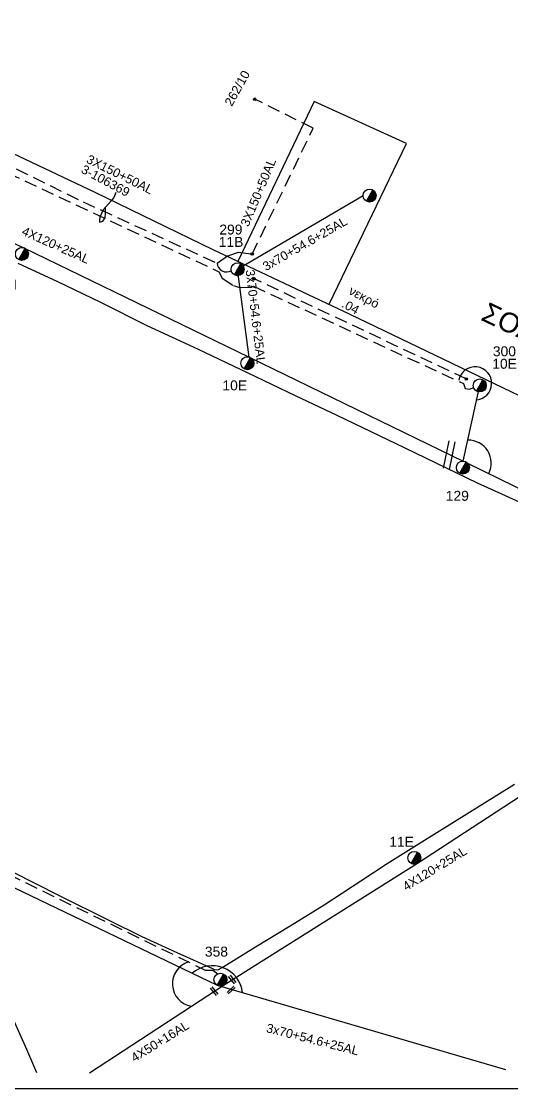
# Model space of a CAD drawing. Header units: millimetres. Extents: x 974 to 2037, y 106 to 580.
# Drawn here: x 1380 to 1429.5, y 120.3 to 228 of the extents above; entities that cross this region are included whole.
import ezdxf

# ---------------------------------------------------------------- set-up
doc = ezdxf.new("R2010")
doc.units = ezdxf.units.MM
doc.linetypes.add('DASHED', pattern=[19.05, 12.7, -6.35])
for name, color, linetype in [('Γέφυρες Εναέριου Δικτύου', 7, 'Continuous'), ('Γυμνά εναέρια ΧΤ και ΦΟΠ (3Φ)   4x50+16AL', 7, 'Continuous'), ('Επιγραφές - Σχήματα', 7, 'Continuous'), ('Καλώδια ΧΤ   3x150+50AL', 7, 'DASHED'), ('Καλώδια ΧΤ   3x150AL+50XLPE', 7, 'DASHED'), ('Μηχανική τομή', 7, 'Continuous'), ('Στύλος ΦΜ', 7, 'Continuous'), ('Στύλος ΦΜ @ 1', 7, 'Continuous'), ('Συνδέσεις', 7, 'Continuous'), ('Συνεστραμμένα ΧΤ   3x70+54.6+25 AL', 7, 'SYN_LINE'), ('Συνεστραμμένα ΧΤ   4x120+25 AL', 7, 'SYN_LINE'), ('Τομή', 7, 'Continuous'), ('Υπόβαθρο ΔΕΗ', 7, 'Continuous'), ('Υπόγεια Καλώδια Δικτύου ΧΤ   .04', 7, 'DASHED')]:
    doc.layers.add(name, color=color, linetype=linetype)
doc.styles.get("Standard").update_dxf_attribs({"font": 'arial.ttf'})
doc.linetypes.add('SYN_LINE', pattern='A,0.5,-0.0001,["/\\/\\/\\/",Standard,S=0.1,R=0,X=0,Y=-0.05],-0.25', length=0.7501)

# ---------------------------------------------------------------- blocks, each defined once
blk = doc.blocks.new('ΥΠΑΡΧΩΝ ΤΣΙΜΕΝΤΕΝΙΟΣ ΣΤΥΛΟΣ')
at = {"layer": 'Στύλος ΦΜ'}
blk.add_hatch(color=256, dxfattribs=at).paths.add_polyline_path([(-1.29, -2.28, 0.574793), (2.62, 0, 0.268822), (1.3, 2.27)])
blk.add_line((-1.29, -2.28), (1.3, 2.27), dxfattribs=at)
blk.add_circle((0, 0), 2.62, dxfattribs=at)
at = {"layer": 'Στύλος ΦΜ', "flags": 4}
for tag, p in [('ΑΡΙΘΜΟΣ', (-4.68, 8.05)), ('ΤΥΠΟΣ', (-4.91, 3.03))]:
    blk.add_attdef(tag, p, '', height=4, dxfattribs=at)
blk = doc.blocks.new('ΤΟΜΗ')
at = {"layer": 'Τομή', "ltscale": 40}
for p, q in [((-5.68, 0), (5.68, 0)), ((5.68, -2.33), (-5.68, -2.33))]:
    blk.add_line(p, q, dxfattribs=at)
blk = doc.blocks.new('ΜΗΧΑΝΙΚΗ ΤΟΜΗ')
at = {"layer": 'Μηχανική τομή', "ltscale": 40}
for p, q in [((-1.89, 0.78), (1.89, 0.78)), ((1.89, 0), (-1.89, 0))]:
    blk.add_line(p, q, dxfattribs=at)
blk = doc.blocks.new('_ΣΥΝΔΕΣΗ')
at = {"layer": 'Συνδέσεις', "linetype": 'SYN_LINE', "ltscale": 40}
blk.add_hatch(color=256, dxfattribs=at).paths.add_polyline_path([(0.5, -0.01, 1), (-0.5, -0.01, 1)])
at = {"layer": 'Συνδέσεις'}
blk.add_circle((0, -0.01), 0.5, dxfattribs=at)

msp = doc.modelspace()

# ---------------------------------------------------------------- linework, layer by layer
at = {"layer": 'Γέφυρες Εναέριου Δικτύου'}
for points in [[(1425.87, 189.76, 2.06258), (1424.15, 191.75)], [(1427.18, 182.33, 0.565435), (1425.07, 185.71)], [(1396.88, 133.07, 0.78717), (1397.17, 128.6)], [(1402.33, 129.96, 0.611357), (1397.26, 131.92)]]:
    msp.add_lwpolyline(points, format="xyb", dxfattribs=at)
at = {"layer": 'Γυμνά εναέρια ΧΤ και ΦΟΠ (3Φ)   4x50+16AL', "color": 1}
msp.add_lwpolyline([(1386.89, 121.88), (1400.59, 130.84)], dxfattribs=at)
at = {"layer": 'Επιγραφές - Σχήματα'}
msp.add_lwpolyline([(990.2, 120.29), (1881.98, 120.29), (1881.98, 558.89), (990.2, 558.89)], close=True, dxfattribs=at)
msp.add_lwpolyline([(1389.55, 210.68), (1389.36, 210.2), (1389.07, 209.84), (1388.27, 208.94), (1387.93, 208.19), (1387.91, 207.89), (1387.91, 207.69), (1388.26, 207.8), (1388.47, 208.14), (1388.5, 208.6), (1388.5, 209.2)], dxfattribs=at)
at = {"layer": 'Επιγραφές - Σχήματα', "color": 30, "ltscale": 5}
msp.add_arc((1400.73, 203.64), 0.967, 184.9241, 299.2585, dxfattribs=at)
at = {"layer": 'Καλώδια ΧΤ   3x150+50AL', "color": 27, "ltscale": 0.1}
msp.add_lwpolyline([(1373.47, 220.16), (1371.74, 215.91), (1399.94, 202.69), (1400.29, 202.03), (1401.42, 201.29), (1401.93, 201.13), (1403.19, 201.11), (1403.44, 201.24), (1424.63, 191.41), (1424.8, 190.91), (1425.28, 190.86), (1425.64, 191.02)], dxfattribs=at)
at = {"layer": 'Καλώδια ΧΤ   3x150+50AL', "color": 30, "ltscale": 0.1}
msp.add_lwpolyline([(1374.03, 219.91), (1372.65, 216.41), (1386.26, 209.75), (1399.77, 203.56), (1400.84, 204.31), (1401.93, 204.67), (1403.18, 204.5), (1403.31, 204.48), (1409.47, 217.19), (1403.57, 220.1)], dxfattribs=at)
at = {"layer": 'Καλώδια ΧΤ   3x150AL+50XLPE', "color": 1, "ltscale": 0.1}
msp.add_lwpolyline([(1373.61, 144.41), (1398.58, 132.24), (1399.34, 132.24), (1399.84, 131.88)], dxfattribs=at)
at = {"layer": 'Συνεστραμμένα ΧΤ   3x70+54.6+25 AL', "color": 30, "ltscale": 10}
for points in [[(1403.02, 194.09), (1401.84, 202.95), (1414.51, 210.38)], [(1399.78, 130.71), (1428.87, 122.22)]]:
    msp.add_lwpolyline(points, dxfattribs=at)
at = {"layer": 'Συνεστραμμένα ΧΤ   4x120+25 AL', "color": 30, "ltscale": 10}
for points in [[(1349.17, 218.83), (1349.84, 219.07), (1380.27, 205.12), (1403.02, 194.09), (1424.6, 183.59)], [(1346.75, 156.29), (1360.46, 149.57), (1372.45, 143.83), (1399.78, 130.71)]]:
    msp.add_lwpolyline(points, dxfattribs=at)
at = {"layer": 'Συνεστραμμένα ΧΤ   4x120+25 AL', "color": 27, "ltscale": 10}
for points in [[(1424.6, 183.59), (1426.27, 191.22)], [(1442.51, 174.82), (1425.07, 183.36)]]:
    msp.add_lwpolyline(points, dxfattribs=at)
at = {"layer": 'Συνεστραμμένα ΧΤ   4x120+25 AL', "color": 1, "ltscale": 10}
msp.add_lwpolyline([(1400.59, 130.84), (1420, 143.04), (1434.97, 152.81)], dxfattribs=at)
at = {"layer": 'Υπόβαθρο ΔΕΗ'}
for points in [[(1461.01, 230.27), (1464.8, 241.05), (1417.94, 262.89), (1379.27, 281.09), (1354.89, 230.27), (1353.26, 226.97), (1361.34, 223.11), (1368.34, 219.78), (1376.55, 215.85), (1387.44, 210.73), (1399.34, 204.93), (1413.16, 198.43), (1430.3, 190.16), (1444.65, 183.52), (1447.57, 191.73), (1452.24, 205.33), (1456.17, 216.41), (1461.01, 230.27)], [(1434.15, 177.7), (1426.04, 181.38), (1418.75, 184.89), (1411.9, 188.18), (1407.69, 190.19), (1402.9, 192.46), (1397.84, 194.87), (1392.72, 197.25), (1388.05, 199.58), (1383.69, 201.66), (1379.72, 203.51)], [(1379.13, 142.16), (1383.84, 139.77), (1388.86, 137.29), (1392.18, 135.62), (1395.7, 134.03), (1399.31, 132.41), (1399.55, 132.27), (1399.93, 132.31), (1400.44, 132.6), (1403.66, 134.59), (1407.15, 136.7), (1410.57, 138.84), (1414.26, 141.24), (1416.93, 143.01), (1420.41, 145.18), (1429.76, 150.99)], [(1379, 127.74), (1380.53, 124.28), (1381.55, 121.9)]]:
    msp.add_lwpolyline(points, dxfattribs=at)
at = {"layer": 'Υπόβαθρο ΔΕΗ', "ltscale": 0.1}
msp.add_lwpolyline([(1411.09, 199.41), (1418.87, 215.63), (1409.58, 219.86), (1401.88, 203.73)], dxfattribs=at)
at = {"layer": 'Υπόγεια Καλώδια Δικτύου ΧΤ   .04', "color": 7, "ltscale": 0.1}
msp.add_lwpolyline([(1424.91, 191.88), (1403.5, 201.98)], dxfattribs=at)

# ---------------------------------------------------------------- block references
at = {"layer": 'Μηχανική τομή'}
for p, xscale, yscale, zscale, rotation in [((1401.23, 131.24), 0.2500000000000321, 0.2500000000000321, 0.2500000000000321, 308.9849038447678), ((1399.4, 130.06), 0.2500000000000321, 0.2500000000000321, 0.2500000000000321, 308.9849038447678), ((1401.12, 130.32), 0.2500000000000701, 0.2500000000000701, 0.2500000000000701, 222.6402224028085)]:
    msp.add_blockref('ΜΗΧΑΝΙΚΗ ΤΟΜΗ', p, dxfattribs=dict(at, xscale=xscale, yscale=yscale, zscale=zscale, rotation=rotation))
at = {"layer": 'Στύλος ΦΜ @ 1', "ltscale": 40, "xscale": 0.25, "yscale": 0.25, "zscale": 0.25}
msp.add_blockref('ΥΠΑΡΧΩΝ ΤΣΙΜΕΝΤΕΝΙΟΣ ΣΤΥΛΟΣ', (1415.16, 210.38), dxfattribs=at)
at = {"layer": 'Στύλος ΦΜ @ 1', "ltscale": 40}
ref = msp.add_blockref('ΥΠΑΡΧΩΝ ΤΣΙΜΕΝΤΕΝΙΟΣ ΣΤΥΛΟΣ', (1401.84, 202.95), dxfattribs=dict(at, xscale=0.25, yscale=0.25, zscale=0.25))
ref.add_attrib('ΤΥΠΟΣ', '11B', (1399.94, 205.2), dxfattribs={"layer": 'Στύλος ΦΜ', "height": 1, "flags": 4})
ref.add_attrib('ΑΡΙΘΜΟΣ', '299', (1400, 206.45), dxfattribs={"layer": 'Στύλος ΦΜ', "height": 1, "flags": 4})
ref = msp.add_blockref('ΥΠΑΡΧΩΝ ΤΣΙΜΕΝΤΕΝΙΟΣ ΣΤΥΛΟΣ', (1380.08, 204.49), dxfattribs=dict(at, xscale=0.25, yscale=0.25, zscale=0.25))
ref.add_attrib('ΤΥΠΟΣ', '11M', (1376.85, 200.9), dxfattribs={"layer": 'Στύλος ΦΜ', "height": 1, "flags": 4})
ref.add_attrib('ΑΡΙΘΜΟΣ', '289', (1376.91, 202.16), dxfattribs={"layer": 'Στύλος ΦΜ', "height": 1, "flags": 4})
ref = msp.add_blockref('ΥΠΑΡΧΩΝ ΤΣΙΜΕΝΤΕΝΙΟΣ ΣΤΥΛΟΣ', (1426.27, 191.22), dxfattribs=dict(at, xscale=0.25, yscale=0.25, zscale=0.25))
ref.add_attrib('ΤΥΠΟΣ', '10E', (1427.53, 192.91), dxfattribs={"layer": 'Στύλος ΦΜ', "height": 1, "flags": 4})
ref.add_attrib('ΑΡΙΘΜΟΣ', '300', (1427.59, 194.17), dxfattribs={"layer": 'Στύλος ΦΜ', "height": 1, "flags": 4})
ref = msp.add_blockref('ΥΠΑΡΧΩΝ ΤΣΙΜΕΝΤΕΝΙΟΣ ΣΤΥΛΟΣ', (1402.83, 193.47), dxfattribs=dict(at, xscale=0.25, yscale=0.25, zscale=0.25))
ref.add_attrib('ΤΥΠΟΣ', '10E', (1400.31, 190.73), dxfattribs={"layer": 'Στύλος ΦΜ', "height": 1, "flags": 4})
ref = msp.add_blockref('ΥΠΑΡΧΩΝ ΤΣΙΜΕΝΤΕΝΙΟΣ ΣΤΥΛΟΣ', (1424.57, 182.94), dxfattribs=dict(at, xscale=0.25, yscale=0.25, zscale=0.25))
ref.add_attrib('ΤΥΠΟΣ', '129', (1422.84, 179.59), dxfattribs={"layer": 'Στύλος ΦΜ', "height": 1, "flags": 4})
ref = msp.add_blockref('ΥΠΑΡΧΩΝ ΤΣΙΜΕΝΤΕΝΙΟΣ ΣΤΥΛΟΣ', (1419.67, 143.57), dxfattribs=dict(at, xscale=0.25, yscale=0.25, zscale=0.25))
ref.add_attrib('ΤΥΠΟΣ', '11E', (1417.14, 144.69), dxfattribs={"layer": 'Στύλος ΦΜ', "height": 1, "flags": 4})
ref = msp.add_blockref('ΥΠΑΡΧΩΝ ΤΣΙΜΕΝΤΕΝΙΟΣ ΣΤΥΛΟΣ', (1400.11, 131.28), dxfattribs=dict(at, xscale=0.25, yscale=0.25, zscale=0.25))
ref.add_attrib('ΑΡΙΘΜΟΣ', '358', (1398.54, 133.61), dxfattribs={"layer": 'Στύλος ΦΜ', "height": 1, "flags": 4})
at = {"layer": 'Συνδέσεις', "xscale": 0.25, "yscale": 0.25, "zscale": 0.25}
for p in [(1403.57, 220.1), (1403.31, 204.48), (1403.5, 201.98), (1424.91, 191.88)]:
    msp.add_blockref('_ΣΥΝΔΕΣΗ', p, dxfattribs=at)
at = {"layer": 'Τομή', "xscale": 0.250000000000008, "yscale": 0.250000000000008, "zscale": 0.250000000000008, "rotation": 258.4765760195814}
msp.add_blockref('ΤΟΜΗ', (1423.48, 184.14), dxfattribs=at)

# ---------------------------------------------------------------- texts
at = {"layer": 'Γυμνά εναέρια ΧΤ και ΦΟΠ (3Φ)   4x50+16AL', "color": 7, "insert": (1390.97, 123.69), "char_height": 0.9, "width": 84.1859, "attachment_point": 1, "rotation": 31.9788}
msp.add_mtext('4X50+16AL', dxfattribs=at)
at = {"layer": 'Επιγραφές - Σχήματα', "color": 7, "char_height": 0.9, "width": 84.1859, "attachment_point": 1}
for s, insert, rotation in [('262/10', (1400.47, 219.75), 60.832), ('3-106369', (1386.39, 213.53), 331.9126)]:
    msp.add_mtext(s, dxfattribs=dict(at, insert=insert, rotation=rotation))
at = {"layer": 'Επιγραφές - Σχήματα', "ltscale": 0.1, "insert": (1426.43, 200.01), "char_height": 2, "width": 27.6397, "attachment_point": 1, "rotation": 334.5946}
msp.add_mtext(' ΣΟΛΩΜΟΥ', dxfattribs=at)
at = {"layer": 'Καλώδια ΧΤ   3x150+50AL', "color": 7, "char_height": 0.9, "width": 84.1859, "attachment_point": 1}
for insert, rotation in [((1386.9, 214.55), 333.4792), ((1402.1, 207.51), 67.2965)]:
    msp.add_mtext('3X150+50AL', dxfattribs=dict(at, insert=insert, rotation=rotation))
at = {"layer": 'Συνεστραμμένα ΧΤ   3x70+54.6+25 AL', "color": 7, "char_height": 0.9, "width": 84.1859, "attachment_point": 1}
for insert, rotation in [((1404.25, 203.53), 29.8431), ((1403.54, 202.96), 276.8371), ((1404.88, 126.88), 345.6742)]:
    msp.add_mtext('3x70+54.6+25AL', dxfattribs=dict(at, insert=insert, rotation=rotation))
at = {"layer": 'Συνεστραμμένα ΧΤ   4x120+25 AL', "color": 7, "char_height": 0.9, "width": 84.1859, "attachment_point": 1}
for insert, rotation in [((1380.35, 207.28), 335.9038), ((1418.37, 140.97), 31.4423)]:
    msp.add_mtext('4X120+25AL', dxfattribs=dict(at, insert=insert, rotation=rotation))
at = {"layer": 'Υπόγεια Καλώδια Δικτύου ΧΤ   .04', "color": 7, "insert": (1413.4, 201.29), "char_height": 0.9, "width": 84.1859, "attachment_point": 1, "rotation": 331.659}
msp.add_mtext('νεκρό\\P.04', dxfattribs=at)

doc.saveas('drawing.dxf')
